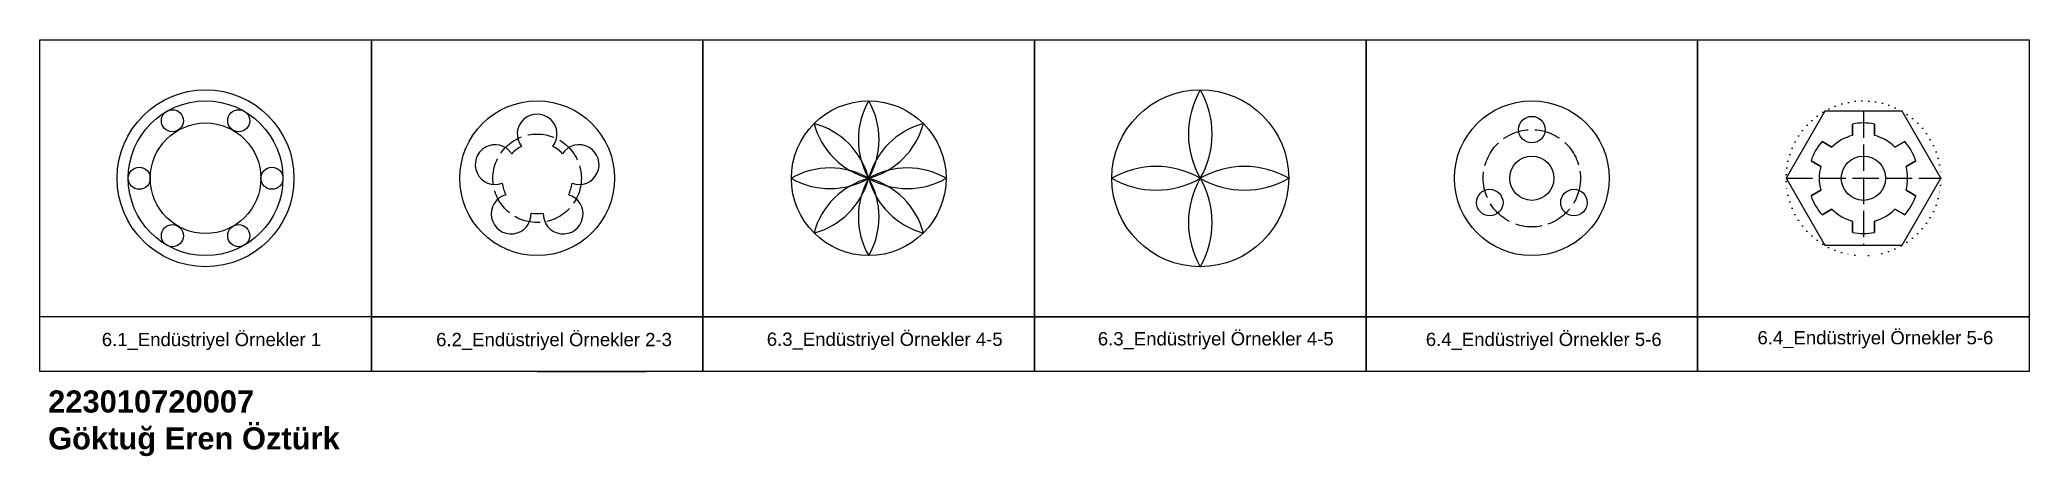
# Model space of a CAD drawing. Header units: millimetres. Extents: x 80 to 980, y 37 to 225.
import ezdxf

# ---------------------------------------------------------------- set-up
doc = ezdxf.new("R2010")
doc.units = ezdxf.units.MM
doc.linetypes.add('ACAD_ISO02W100', pattern=[15, 12, -3])
doc.linetypes.add('ACAD_ISO07W100', pattern=[3, 0, -3])
doc.styles.get("Standard").update_dxf_attribs({"font": 'arial.ttf'})

# ---------------------------------------------------------------- blocks, each defined once
blk = doc.blocks.new('*U1')
blk.add_circle((0, 0), 5)
blk = doc.blocks.new('*U2')
at = {"color": 0, "linetype": 'ByBlock', "lineweight": -2, "transparency": 16777216}
for p, rotation in [((128.72, 156.84), 299.9999999999999), ((158.72, 156.84), 240), ((173.72, 130.86), 180), ((128.72, 104.87), 59.99999999999999), ((158.72, 104.87), 120)]:
    blk.add_blockref('*U1', p, dxfattribs=dict(at, rotation=rotation))
blk.add_blockref('*U1', (113.72, 130.86), dxfattribs=at)
blk = doc.blocks.new('*U3')
for centre, start, end in [((30.31, 0), 150, 210), ((-30.31, 0), 330, 30)]:
    blk.add_arc(centre, 35, start, end)
blk = doc.blocks.new('*U4')
at = {"color": 0, "linetype": 'ByBlock', "lineweight": -2, "transparency": 16777216}
blk.add_blockref('*U3', (394.95, 183.56), dxfattribs=at)
for p, rotation in [((382.58, 178.43), 45), ((407.33, 178.43), 315), ((377.45, 166.06), 90), ((382.58, 153.68), 135), ((394.95, 148.56), 180), ((407.33, 153.68), 225), ((412.45, 166.06), 270)]:
    blk.add_blockref('*U3', p, dxfattribs=dict(at, rotation=rotation))
blk = doc.blocks.new('*U8')
for centre, start, end in [((34.64, 0), 150, 210), ((-34.64, 0), 330, 30)]:
    blk.add_arc(centre, 40, start, end)
blk = doc.blocks.new('*U9')
at = {"color": 0, "linetype": 'ByBlock', "lineweight": -2, "transparency": 16777216}
blk.add_blockref('*U8', (605.27, 182.19), dxfattribs=at)
for p, rotation in [((585.27, 162.19), 90), ((605.27, 142.19), 180), ((625.27, 162.19), 270)]:
    blk.add_blockref('*U8', p, dxfattribs=dict(at, rotation=rotation))
blk = doc.blocks.new('*U10')
blk.add_circle((0, 0), 6)
blk = doc.blocks.new('*U11')
at = {"color": 0, "linetype": 'ByBlock', "lineweight": -2, "transparency": 16777216}
blk.add_blockref('*U10', (755.27, 184.19), dxfattribs=at)
for p, rotation in [((736.22, 151.19), 120), ((774.32, 151.19), 240)]:
    blk.add_blockref('*U10', p, dxfattribs=dict(at, rotation=rotation))

msp = doc.modelspace()

# ---------------------------------------------------------------- linework, layer by layer
at = {"linetype": 'ACAD_ISO02W100'}
for p, q in [((905.27, 192.5), (905.27, 131.88)), ((870.27, 162.19), (940.27, 162.19))]:
    msp.add_line(p, q, dxfattribs=at)
for p, q in [((900.27, 186.69), (900.27, 181.56)), ((900.27, 181.56), (900.27, 186.69)), ((910.27, 186.69), (910.27, 181.56)), ((910.27, 181.56), (910.27, 186.69)), ((886.56, 178.77), (891, 176.2)), ((891, 176.2), (886.56, 178.77)), ((923.99, 178.77), (919.54, 176.2)), ((919.54, 176.2), (923.99, 178.77)), ((881.56, 170.11), (886, 167.54)), ((886, 167.54), (881.56, 170.11)), ((928.99, 170.11), (924.54, 167.54)), ((924.54, 167.54), (928.99, 170.11)), ((881.56, 154.27), (886, 156.84)), ((886, 156.84), (881.56, 154.27)), ((928.99, 154.27), (924.54, 156.84)), ((924.54, 156.84), (928.99, 154.27)), ((886.56, 145.61), (891, 148.18)), ((891, 148.18), (886.56, 145.61)), ((923.99, 145.61), (919.54, 148.18)), ((919.54, 148.18), (923.99, 145.61)), ((900.27, 137.7), (900.27, 142.83)), ((900.27, 142.83), (900.27, 137.7)), ((910.27, 137.7), (910.27, 142.83)), ((910.27, 142.83), (910.27, 137.7)), ((80.27, 99.64), (380.27, 99.57)), ((305.27, 74.81), (354.64, 74.81))]:
    msp.add_line(p, q)
for points in [[(80.27, 224.81), (230.27, 224.81), (230.27, 74.81), (80.27, 74.81)], [(80.27, 224.81), (230.27, 224.81), (230.27, 99.57), (80.27, 99.57)], [(230.27, 224.81), (380.27, 224.81), (380.27, 74.81), (230.27, 74.81)], [(230.27, 224.81), (380.27, 224.81), (380.27, 99.57), (230.27, 99.57)], [(380.27, 224.81), (530.27, 224.81), (530.27, 99.57), (380.27, 99.57)], [(530.27, 224.81), (680.27, 224.81), (680.27, 99.57), (530.27, 99.57)], [(680.27, 224.81), (830.27, 224.81), (830.27, 99.57), (680.27, 99.57)], [(830.27, 224.81), (980.27, 224.81), (980.27, 99.57), (830.27, 99.57)], [(887.77, 192.5), (870.27, 162.19), (887.77, 131.88), (922.77, 131.88), (940.27, 162.19), (922.77, 192.5)], [(230.27, 99.6), (380.27, 99.6), (380.27, 74.81), (230.27, 74.81)], [(380.27, 99.57), (530.27, 99.57), (530.27, 74.81), (380.27, 74.81)], [(530.27, 99.57), (680.27, 99.57), (680.27, 74.81), (530.27, 74.81)], [(680.27, 99.57), (830.27, 99.57), (830.27, 74.81), (680.27, 74.81)], [(830.27, 99.57), (980.27, 99.57), (980.27, 74.81), (830.27, 74.81)]]:
    msp.add_lwpolyline(points, close=True)
for centre, radius in [((155.27, 162.19), 40), ((605.27, 162.19), 40), ((155.27, 162.19), 35), ((305.27, 162.19), 35), ((455.27, 162.19), 35), ((755.27, 162.19), 35), ((155.27, 162.19), 25), ((755.27, 162.19), 10), ((905.27, 162.19), 10)]:
    msp.add_circle(centre, radius)
at = {"linetype": 'ACAD_ISO07W100'}
msp.add_circle((905.27, 162.19), 35, dxfattribs=at)
at = {"linetype": 'ACAD_ISO02W100'}
for centre, radius in [((305.27, 162.19), 20), ((755.27, 162.19), 22)]:
    msp.add_circle(centre, radius, dxfattribs=at)
for centre, radius, start, end in [((305.27, 182.19), 9, 321.31781, 218.68219), ((905.27, 162.19), 20, 104.47751, 135.52249), ((905.27, 162.19), 25, 78.46304, 101.53696), ((905.27, 162.19), 20, 44.47751, 75.52249), ((286.25, 168.37), 9, 33.31781, 290.68219), ((305.27, 162.19), 16, 116.04656, 135.95344), ((305.27, 162.19), 16, 44.04656, 63.95344), ((324.29, 168.37), 9, 249.31781, 146.68219), ((905.27, 162.19), 25, 138.46304, 161.53696), ((905.27, 162.19), 25, 18.46304, 41.53696), ((905.27, 162.19), 20, 164.47751, 195.52249), ((905.27, 162.19), 20, 344.47751, 15.52249), ((293.52, 146.01), 9, 105.31781, 2.68219), ((305.27, 162.19), 16, 188.04656, 207.95344), ((317.03, 146.01), 9, 177.31781, 74.68219), ((305.27, 162.19), 16, 332.04656, 351.95344), ((905.27, 162.19), 25, 198.46304, 221.53696), ((905.27, 162.19), 25, 318.46304, 341.53696), ((305.27, 162.19), 16, 260.04656, 279.95344), ((905.27, 162.19), 20, 224.47751, 255.52249), ((905.27, 162.19), 20, 284.47751, 315.52249), ((905.27, 162.19), 25, 258.46304, 281.53696)]:
    msp.add_arc(centre, radius, start, end)

# ---------------------------------------------------------------- block references
for name, p in [('*U9', (0, 0)), ('*U2', (11.55, 31.34)), ('*U4', (60.32, -3.87)), ('*U11', (0, 0))]:
    msp.add_blockref(name, p)

# ---------------------------------------------------------------- texts
at = {"attachment_point": 1}
for s, width, insert, char_height in [('6.1_Endüstriyel Örnekler 1', 138.8639, (108.33, 92.28), 6), ('6.2_Endüstriyel Örnekler 2-3', 138.8639, (259.58, 92.25), 6), ('6.3_Endüstriyel Örnekler 4-5', 138.8639, (409.17, 92.4), 6), ('6.3_Endüstriyel Örnekler 4-5', 138.8639, (558.92, 92.61), 6), ('6.4_Endüstriyel Örnekler 5-6', 138.8639, (707.31, 92.33), 6), ('6.4_Endüstriyel Örnekler 5-6', 138.8639, (857.35, 93.1), 6), ('{\\fArial|b1|i0|c162|p34;223010720007\\PGöktuğ Eren Öztürk}', 173.8634, (84.04, 66.25), 10)]:
    msp.add_mtext_dynamic_manual_height_columns(s, width=width, gutter_width=12.5, heights=[0], dxfattribs=dict(at, insert=insert, char_height=char_height))

doc.saveas('drawing.dxf')
